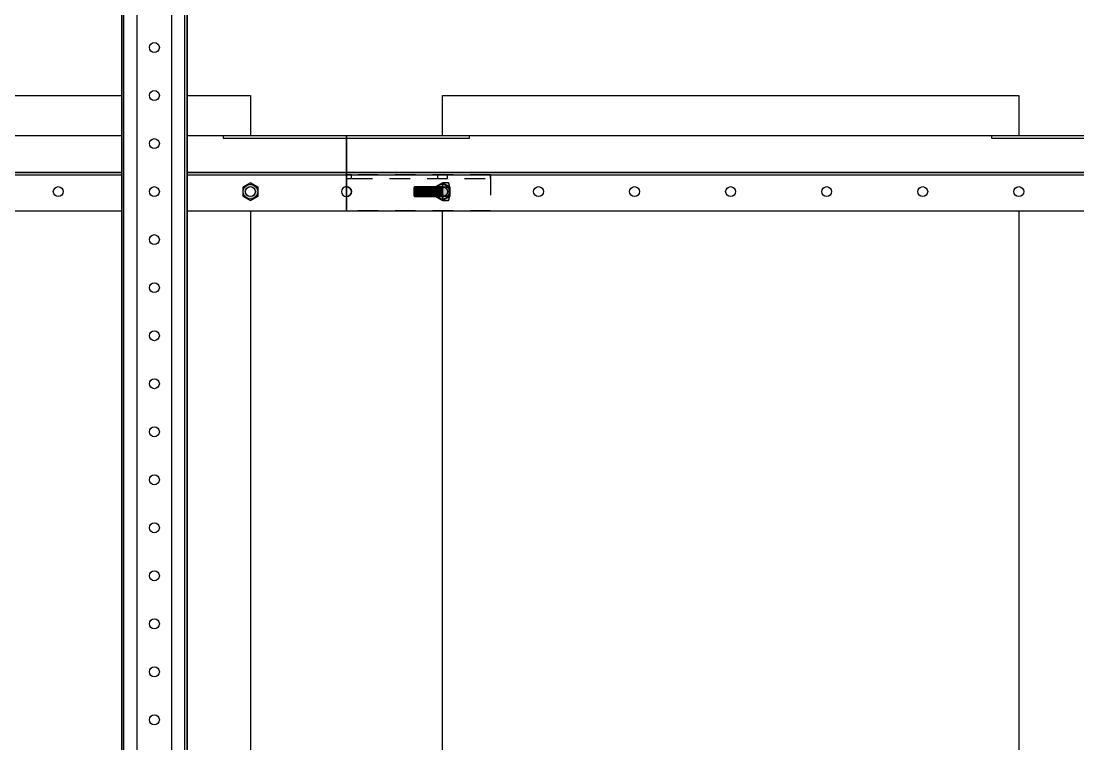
# Model space of a CAD drawing. Header units: millimetres. Extents: x -962357 to -591296, y -223672 to 59420.
# Drawn here: x -845949 to -845399, y -177079 to -176703 of the extents above; entities that cross this region are included whole.
import ezdxf

# ---------------------------------------------------------------- set-up
doc = ezdxf.new("R2010")
doc.units = ezdxf.units.MM
doc.linetypes.add('TA_HL_003.00000', pattern=[19.5, 10.65, -8.85])
for name, color, linetype in [('000 - H A T C H', 8, 'Continuous'), ('000 - WIPEOUT', 250, 'Continuous'), ('001 - ASCESSORIES', 251, 'Continuous'), ('A11_ALU.SOLID SHEET', 2, 'Continuous')]:
    doc.layers.add(name, color=color, linetype=linetype)
pattern_1 = [(110, (-0.5, 0), (-0.9396926207859084, -0.3420201433256687), []), (110, (-0.2011637617713368, 0.6408563809804113), (-0.9396926207859084, -0.3420201433256687), [1.25, -0.25, 0, -0.25])]

# ---------------------------------------------------------------- blocks, each defined once
blk = doc.blocks.new('*U4717')
at = {"color": 3}
for points in [[(-1049.999999999955, 27950), (1050.000000000045, 27950), (1050.000000000045, 27650), (-1049.999999999955, 27650)], [(-1049.999999999955, 27550), (1050.000000000045, 27550), (1050.000000000045, 27250), (-1049.999999999955, 27250)]]:
    blk.add_wipeout(points, dxfattribs=at).dxf.layer = '000 - WIPEOUT'
at = {"layer": 'A11_ALU.SOLID SHEET', "color": 0, "linetype": 'ByBlock'}
for points in [[(-1049.999999999955, 27650), (1050.000000000045, 27650), (1050.000000000045, 27950), (-1049.999999999955, 27950)], [(-1049.999999999955, 27250), (1050.000000000045, 27250), (1050.000000000045, 27550), (-1049.999999999955, 27550)]]:
    blk.add_lwpolyline(points, close=True, dxfattribs=at)
blk = doc.blocks.new('000 - ASSCESSORIES_FAMELINE_GALV.BRACKET_FITTING_Z-PROFILE_HR-02B_TOP_VIEW')
blk.add_wipeout([(-1200.000000000007, 39), (1199.9999999999932, 39), (1199.9999999999932, 0), (-1200.000000000007, 0)]).dxf.layer = '000 - WIPEOUT'
at = {"layer": '001 - ASCESSORIES', "linetype": 'ByBlock'}
blk.add_line((1199.999999999993, 20.19999999999709), (-1200.000000000007, 20.19999999999709), dxfattribs=at)
at = {"layer": '001 - ASCESSORIES'}
blk.add_line((1199.999999999993, 19), (-1200.000000000007, 19), dxfattribs=at)
at = {"layer": '001 - ASCESSORIES', "color": 0}
blk.add_lwpolyline([(-1200.000000000007, 39), (-1200.000000000007, 19), (1199.999999999993, 19), (1199.999999999993, 39)], close=True, dxfattribs=at)
at = {"layer": '001 - ASCESSORIES'}
blk.add_lwpolyline([(-1200.000000000007, 19), (-1200.000000000007, 0), (1199.999999999993, 0), (1199.999999999993, 19)], close=True, dxfattribs=at)
at = {"layer": '001 - ASCESSORIES', "color": 2}
for points in [[(-1199.999999999978, 1.19999999999709), (-1199.999999999978, 0), (-1135.881634903522, 0), (-1135.881634903522, 1.19999999999709)], [(735.8816349035333, 1.19999999999709), (735.8816349035333, 0), (864.1183650964449, 0), (864.1183650964449, 1.19999999999709)], [(1135.881634903526, 1.19999999999709), (1135.881634903526, 0), (1199.999999999993, 0), (1199.999999999993, 1.19999999999709)]]:
    blk.add_lwpolyline(points, close=True, dxfattribs=at)
at = {"layer": '001 - ASCESSORIES'}
for centre in [(-1150.000000000004, 29), (-1100.000000000004, 29), (-1050.000000000004, 29), (850, 29), (900, 29), (950, 29), (1000, 29), (1050, 29), (1100, 29), (1150, 29)]:
    blk.add_circle(centre, 2.6, dxfattribs=at)
for centre, start, end in [((-1200.000000000004, 29), 270, 90), ((1199.999999999993, 29), 90, 270)]:
    blk.add_arc(centre, 2.6, start, end, dxfattribs=at)
blk = doc.blocks.new('000 - ASSCESSORIES_FAMELINE_GALV._SPICE-FOR_HR-02B_TOP_VIEW')
at = {"layer": '001 - ASCESSORIES', "linetype": 'ByBlock'}
blk.add_lwpolyline([(-74.99999999998545, 6.799999999988358), (74.99999999999272, 6.799999999988358), (74.99999999999272, 8.799999999988358), (-74.99999999998545, 8.799999999988358)], close=True, dxfattribs=at)
at = {"layer": '001 - ASCESSORIES', "color": 0, "linetype": 'ByBlock'}
blk.add_lwpolyline([(-74.99999999998545, 8.799999999988358), (74.99999999999272, 8.799999999988358), (75, -10), (-74.99999999997817, -10)], close=True, dxfattribs=at)
at = {"layer": '001 - ASCESSORIES', "color": 1}
for points in [[(-57.59999999998399, 6.799999999988358), (-42.39999999996508, 6.799999999988358), (-42.39999999996508, 8.799999999988358), (-57.59999999998399, 8.799999999988358)], [(-2.599999999998545, 6.799999999988358), (2.599999999998545, 6.799999999988358), (2.599999999998545, 8.799999999988358), (-2.599999999998545, 8.799999999988358)], [(47.39999999999418, 6.799999999988358), (52.59999999999127, 6.799999999988358), (52.59999999999127, 8.799999999988358), (47.39999999999418, 8.799999999988358)]]:
    blk.add_lwpolyline(points, close=True, dxfattribs=at)
blk.add_lwpolyline([(-54.99999999998545, -2.599999999947613), (-44.9999999999709, -2.599999999947613, 1.000000000007276), (-45.00000000000728, 2.600000000005821), (-54.99999999998545, 2.600000000005821, 1.000000000006996)], format="xyb", close=True, dxfattribs=at)
at = {"layer": '001 - ASCESSORIES'}
for centre in [(0, 0), (49.99999999999272, 0)]:
    blk.add_circle(centre, 2.599999999998545, dxfattribs=at)
blk = doc.blocks.new('*U4659')
at = {"layer": '001 - ASCESSORIES', "color": 0, "linetype": 'ByBlock'}
blk.add_blockref('000 - ASSCESSORIES_FAMELINE_GALV._SPICE-FOR_HR-02B_TOP_VIEW', (2.182787284255028e-11, 0), dxfattribs=at)
blk = doc.blocks.new('*U4682')
at = {"color": 1}
for p, q in [((-3.464101615749838, 3.499999999999972), (3.464101614323027, 3.500000000000028)), ((-3.464101615791675, -2.930557554095999e-14), (3.464101615790951, 2.831068712794149e-14))]:
    blk.add_line(p, q, dxfattribs=at)
at = {"color": 0}
for points in [[(-2.309401079815612, 3.211491856660499, 0.2498553823841511), (-4.618802154352768, 3.211491854803311), (-4.618802152884844, 0.2885081452176589, 0.24985538238415), (-2.309401078347688, 0.2885081433604705)], [(2.309401075998648, 3.21149185511965, 0.06243159592663932), (-2.119484931312199e-09, 3.499999999571855, 0.06243159590585019), (-2.309401079815612, 3.211491855290459), (-2.309401078347688, 0.288508144618188, 0.06170111649347358), (-3.622761812760444e-13, -5.551115123125783e-16, 0.06170111645514504), (2.309401077466572, 0.2885081447470578)], [(4.618802151379822, 3.21149185663953, 0.2498553822933769), (2.309401075998648, 3.211491854782341), (2.309401077466572, 0.2885081451966892, 0.2498553822933758), (4.618802152847747, 0.288508143339501)]]:
    blk.add_lwpolyline(points, format="xyb", close=True, dxfattribs=at)
blk = doc.blocks.new('*U4688')
at = {"layer": '000 - H A T C H'}
h = blk.add_hatch(dxfattribs=at)
h.set_pattern_fill('ANSI35', color=8, scale=4, angle=65)
h.set_pattern_definition(pattern_1)
h.paths.add_polyline_path([(-5.551115123125783e-17, -2.5), (14.5, -2.500000000000007), (14.5, 2.499999999999994), (0, 2.5)])
at = {"color": 8}
blk.add_line((14.5, -2.500000000000007), (14.5, 2.499999999999994), dxfattribs=at)
at = {"color": 1}
blk.add_lwpolyline([(14.5, 2.499999999999994), (0, 2.5), (-6.123233995736766e-17, -2.5), (14.5, -2.500000000000007), (15, -2.000000000000005), (15, 1.999999999999994)], close=True, dxfattribs=at)
blk = doc.blocks.new('*U4699')
at = {"layer": '000 - H A T C H'}
h = blk.add_hatch(color=250, dxfattribs=at)
h.dxf.hatch_style = 1
edge = h.paths.add_edge_path()
edge.add_line((-0.2885081452176606, -4.618802152936677), (-3.21149185480331, -4.618802154404603))
edge.add_arc((-1.045008159786465, -3.464101615393764), 2.454991840223864, 180.0000000000005, 208.0568893142732, ccw=False)
edge.add_line((-3.50000000001033, -3.464101615393787), (-3.500000000005193, -0.00781203409589537))
edge.add_arc((5.855934801752148, -0.003906537089581134), 9.35593561690337, 179.9760826470406, 180.0239172767988, ccw=False)
edge.add_line((-3.500000000000001, -1.027646859343591e-06), (-3.5, 1.023395762637316e-06))
edge.add_arc((5.855934800427048, 0.003906532762726513), 9.355935615578238, 179.9760826475011, 180.0239173524989, ccw=False)
edge.add_line((-3.499999999999999, 0.007812042129691533), (-3.499999999989983, 3.464101615479826))
edge.add_arc((-1.045008158081795, 3.464101615479848), 2.45499184190819, 151.9431107876706, 180.0000000000005, ccw=False)
edge.add_line((-3.211491856639528, 4.61880215142818), (-0.2885081433395005, 4.618802152896103))
edge.add_arc((-2.454991841897239, 3.464101616947774), 2.454991841908191, 360.00000000000045, 388.05688921232934, ccw=False)
edge.add_line((1.09523402083701e-11, 3.464101616947794), (-1.064236593989457e-11, -3.464101613925823))
edge.add_arc((-2.45499184023451, -3.464101613925843), 2.454991840223869, 331.943110685727, 360.00000000000045, ccw=False)
blk.add_blockref('*U4688', (-1.064319204294226e-28, -1.738165167353145e-12))
at = {"layer": '001 - ASCESSORIES', "rotation": 90}
blk.add_blockref('*U4682', (-1.064319204294226e-28, -1.738165167353145e-12), dxfattribs=at)
blk = doc.blocks.new('*U4663')
at = {"layer": '001 - ASCESSORIES', "color": 0}
blk.add_lwpolyline([(4.618802136193379, -0.000400036001729632), (2.309747509436618, 3.999799966996433), (-2.309054626756765, 4.000200002998165), (-4.618802136193381, 0.0004000360017263353), (-2.309747509436611, -3.999799966996438), (2.309054626756771, -4.00020000299816)], close=True, dxfattribs=at)
at = {"layer": '001 - ASCESSORIES', "color": 8}
blk.add_circle((0, 2.882294542906766e-17), 3.845456877658301, dxfattribs=at)
at = {"layer": '001 - ASCESSORIES', "color": 0}
blk.add_circle((0, -7.719519468096792e-17), 2.6, dxfattribs=at)
blk = doc.blocks.new('*U4664')
at = {"layer": '000 - H A T C H'}
h = blk.add_hatch(color=250, dxfattribs=at)
h.dxf.hatch_style = 1
h.paths.add_polyline_path([(3.999799966996433, -2.30974750943662), (4.000200002998166, 2.309054626756763), (0.0004000360017268492, 4.61880213619338), (-3.999799966996436, 2.309747509436609), (-4.000200002998158, -2.309054626756772), (-0.0004000360017299578, -4.618802136193381)])
h.paths.add_polyline_path([(-4.77612251667468e-16, -2.600000000000001, -1), (4.776122516674673e-16, 2.599999999999998, -1)], flags=16)
at = {"layer": '001 - ASCESSORIES', "color": 0, "rotation": 270}
blk.add_blockref('*U4663', (0, 0), dxfattribs=at)
blk = doc.blocks.new('*U4947')
blk.add_blockref('*U4699', (27649.99999999947, -9.999999999999831))
at = {"layer": '001 - ASCESSORIES', "color": 0, "linetype": 'ByBlock'}
blk.add_blockref('000 - ASSCESSORIES_FAMELINE_GALV.BRACKET_FITTING_Z-PROFILE_HR-02B_TOP_VIEW', (26399.99999999946, -39), dxfattribs=at)
blk.add_blockref('*U4699', (27549.99999999947, -9.99999999999982))
at = {"layer": '001 - ASCESSORIES', "linetype": 'TA_HL_003.00000', "rotation": 180}
for p in [(27599.9999999995, -10), (27599.99999999943, -9.999999999999998)]:
    blk.add_blockref('*U4659', p, dxfattribs=at)
at = {"layer": '001 - ASCESSORIES'}
blk.add_blockref('*U4664', (27549.99999999947, -10.00000000017364), dxfattribs=at)
at = {"layer": '001 - ASCESSORIES', "color": 0, "linetype": 'ByBlock'}
blk.add_blockref('000 - ASSCESSORIES_FAMELINE_GALV.BRACKET_FITTING_Z-PROFILE_HR-02B_TOP_VIEW', (28799.99999999944, -39), dxfattribs=at)
at = {"layer": '001 - ASCESSORIES'}
blk.add_blockref('*U4664', (27649.99999999947, -10.00000000017365), dxfattribs=at)
blk = doc.blocks.new('*U4945')
at = {"color": 6}
blk.add_wipeout([(1425.0000000000007, -17), (-1425, -16.99999999999909), (-1425, 17.00000000000182), (1425.0000000000007, 17.00000000000182)], dxfattribs=at).dxf.layer = '000 - WIPEOUT'
at = {"layer": '001 - ASCESSORIES', "color": 0, "linetype": 'ByBlock'}
for p, q in [((1425, 15.80000000000291), (-1425, 15.80000000000308)), ((1425, -15.80000000000291), (-1425, -15.80000000000274))]:
    blk.add_line(p, q, dxfattribs=at)
at = {"layer": '001 - ASCESSORIES', "color": 1}
blk.add_lwpolyline([(1425, 17), (1425, -17), (-1425, -16.99999999999983), (-1425, 17.00000000000017)], close=True, dxfattribs=at)
at = {"layer": '001 - ASCESSORIES', "color": 0, "linetype": 'ByBlock'}
for points in [[(-1425, 17.00000000000017), (-1425, 9.000000000000172), (1425, 9), (1425, 17)], [(-1425, -8.999999999999828), (-1425, -16.99999999999983), (1425, -17), (1425, -9)]]:
    blk.add_lwpolyline(points, close=True, dxfattribs=at)
at = {"layer": '001 - ASCESSORIES', "color": 1, "linetype": 'Continuous'}
for centre in [(-1074.999999999983, 0), (-1049.999999999982, 0), (-1024.99999999998, 0), (-999.9999999999789, 0), (-974.9999999999776, 0), (-949.9999999999764, 0), (-924.999999999975, 0), (-899.9999999999736, 0), (-874.9999999999724, 0), (-849.9999999999711, 0), (-824.9999999999699, 0), (-799.9999999999685, 0), (-774.9999999999671, 0), (-749.9999999999659, 0), (-724.9999999999646, 0)]:
    blk.add_circle(centre, 2.6, dxfattribs=at)
blk = doc.blocks.new('*U4956')
at = {"layer": 'A11_ALU.SOLID SHEET', "color": 0, "linetype": 'ByBlock', "xscale": -1, "rotation": 90}
blk.add_blockref('*U4717', (-73500.00000000023, -2017.00000003139), dxfattribs=at)
at = {"layer": '001 - ASCESSORIES', "linetype": 'ByBlock', "rotation": 180}
blk.add_blockref('*U4947', (-73500.00000000023, -1027.000000031956), dxfattribs=at)
at = {"layer": '001 - ASCESSORIES', "linetype": 'ByBlock', "rotation": 270}
blk.add_blockref('*U4945', (-101200.0000000002, -2016.999999968626), dxfattribs=at)
blk = doc.blocks.new('*U695')
at = {"color": 3}
for points in [[(-1049.999999999955, 27950), (1050.000000000045, 27950), (1050.000000000045, 27650), (-1049.999999999955, 27650)], [(-1049.999999999955, 27550), (1050.000000000045, 27550), (1050.000000000045, 27250), (-1049.999999999955, 27250)]]:
    blk.add_wipeout(points, dxfattribs=at).dxf.layer = '000 - WIPEOUT'
at = {"layer": 'A11_ALU.SOLID SHEET', "color": 0, "linetype": 'ByBlock'}
for points in [[(-1049.999999999955, 27650), (1050.000000000045, 27650), (1050.000000000045, 27950), (-1049.999999999955, 27950)], [(-1049.999999999955, 27250), (1050.000000000045, 27250), (1050.000000000045, 27550), (-1049.999999999955, 27550)]]:
    blk.add_lwpolyline(points, close=True, dxfattribs=at)
blk = doc.blocks.new('*U670')
at = {"layer": '001 - ASCESSORIES', "color": 0, "linetype": 'ByBlock'}
blk.add_blockref('000 - ASSCESSORIES_FAMELINE_GALV._SPICE-FOR_HR-02B_TOP_VIEW', (2.182787284255028e-11, 0), dxfattribs=at)
blk = doc.blocks.new('*U351')
at = {"color": 1}
for p, q in [((-3.464101615749838, 3.499999999999972), (3.464101614323027, 3.500000000000028)), ((-3.464101615791675, -2.930557554095999e-14), (3.464101615790951, 2.831068712794149e-14))]:
    blk.add_line(p, q, dxfattribs=at)
at = {"color": 0}
for points in [[(-2.309401079815612, 3.211491856660499, 0.2498553823841511), (-4.618802154352768, 3.211491854803311), (-4.618802152884844, 0.2885081452176589, 0.24985538238415), (-2.309401078347688, 0.2885081433604705)], [(2.309401075998648, 3.21149185511965, 0.06243159592663932), (-2.119484931312199e-09, 3.499999999571855, 0.06243159590585019), (-2.309401079815612, 3.211491855290459), (-2.309401078347688, 0.288508144618188, 0.06170111649347358), (-3.622761812760444e-13, -5.551115123125783e-16, 0.06170111645514504), (2.309401077466572, 0.2885081447470578)], [(4.618802151379822, 3.21149185663953, 0.2498553822933769), (2.309401075998648, 3.211491854782341), (2.309401077466572, 0.2885081451966892, 0.2498553822933758), (4.618802152847747, 0.288508143339501)]]:
    blk.add_lwpolyline(points, format="xyb", close=True, dxfattribs=at)
blk = doc.blocks.new('*U357')
at = {"layer": '000 - H A T C H'}
h = blk.add_hatch(dxfattribs=at)
h.set_pattern_fill('ANSI35', color=8, scale=4, angle=65)
h.set_pattern_definition(pattern_1)
h.paths.add_polyline_path([(-5.551115123125783e-17, -2.5), (14.5, -2.500000000000007), (14.5, 2.499999999999994), (0, 2.5)])
at = {"color": 8}
blk.add_line((14.5, -2.500000000000007), (14.5, 2.499999999999994), dxfattribs=at)
at = {"color": 1}
blk.add_lwpolyline([(14.5, 2.499999999999994), (0, 2.5), (-6.123233995736766e-17, -2.5), (14.5, -2.500000000000007), (15, -2.000000000000005), (15, 1.999999999999994)], close=True, dxfattribs=at)
blk = doc.blocks.new('*U666')
at = {"layer": '000 - H A T C H'}
h = blk.add_hatch(color=250, dxfattribs=at)
h.dxf.hatch_style = 1
edge = h.paths.add_edge_path()
edge.add_line((-0.2885081452176606, -4.618802152936677), (-3.21149185480331, -4.618802154404603))
edge.add_arc((-1.045008159786465, -3.464101615393764), 2.454991840223864, 180.0000000000005, 208.0568893142732, ccw=False)
edge.add_line((-3.50000000001033, -3.464101615393787), (-3.500000000005193, -0.00781203409589537))
edge.add_arc((5.855934801752148, -0.003906537089581134), 9.35593561690337, 179.9760826470406, 180.0239172767988, ccw=False)
edge.add_line((-3.500000000000001, -1.027646859343591e-06), (-3.5, 1.023395762637316e-06))
edge.add_arc((5.855934800427048, 0.003906532762726513), 9.355935615578238, 179.9760826475011, 180.0239173524989, ccw=False)
edge.add_line((-3.499999999999999, 0.007812042129691533), (-3.499999999989983, 3.464101615479826))
edge.add_arc((-1.045008158081795, 3.464101615479848), 2.45499184190819, 151.9431107876706, 180.0000000000005, ccw=False)
edge.add_line((-3.211491856639528, 4.61880215142818), (-0.2885081433395005, 4.618802152896103))
edge.add_arc((-2.454991841897239, 3.464101616947774), 2.454991841908191, 360.00000000000045, 388.05688921232934, ccw=False)
edge.add_line((1.09523402083701e-11, 3.464101616947794), (-1.064236593989457e-11, -3.464101613925823))
edge.add_arc((-2.45499184023451, -3.464101613925843), 2.454991840223869, 331.943110685727, 360.00000000000045, ccw=False)
blk.add_blockref('*U357', (-1.064319204294226e-28, -1.738165167353145e-12))
at = {"layer": '001 - ASCESSORIES', "rotation": 90}
blk.add_blockref('*U351', (-1.064319204294226e-28, -1.738165167353145e-12), dxfattribs=at)
blk = doc.blocks.new('*U350')
at = {"layer": '001 - ASCESSORIES', "color": 0}
blk.add_lwpolyline([(4.618802136193379, -0.000400036001729632), (2.309747509436618, 3.999799966996433), (-2.309054626756765, 4.000200002998165), (-4.618802136193381, 0.0004000360017263353), (-2.309747509436611, -3.999799966996438), (2.309054626756771, -4.00020000299816)], close=True, dxfattribs=at)
at = {"layer": '001 - ASCESSORIES', "color": 8}
blk.add_circle((0, 2.882294542906766e-17), 3.845456877658301, dxfattribs=at)
at = {"layer": '001 - ASCESSORIES', "color": 0}
blk.add_circle((0, -7.719519468096792e-17), 2.6, dxfattribs=at)
blk = doc.blocks.new('*U671')
at = {"layer": '000 - H A T C H'}
h = blk.add_hatch(color=250, dxfattribs=at)
h.dxf.hatch_style = 1
h.paths.add_polyline_path([(3.999799966996433, -2.30974750943662), (4.000200002998166, 2.309054626756763), (0.0004000360017268492, 4.61880213619338), (-3.999799966996436, 2.309747509436609), (-4.000200002998158, -2.309054626756772), (-0.0004000360017299578, -4.618802136193381)])
h.paths.add_polyline_path([(-4.77612251667468e-16, -2.600000000000001, -1), (4.776122516674673e-16, 2.599999999999998, -1)], flags=16)
at = {"layer": '001 - ASCESSORIES', "color": 0, "rotation": 270}
blk.add_blockref('*U350', (0, 0), dxfattribs=at)
blk = doc.blocks.new('*U656')
blk.add_blockref('*U666', (27649.99999999947, -9.999999999999831))
at = {"layer": '001 - ASCESSORIES', "color": 0, "linetype": 'ByBlock'}
blk.add_blockref('000 - ASSCESSORIES_FAMELINE_GALV.BRACKET_FITTING_Z-PROFILE_HR-02B_TOP_VIEW', (26399.99999999946, -39), dxfattribs=at)
blk.add_blockref('*U666', (27549.99999999947, -9.99999999999982))
at = {"layer": '001 - ASCESSORIES', "linetype": 'TA_HL_003.00000', "rotation": 180}
for p in [(27599.9999999995, -10), (27599.99999999943, -9.999999999999998)]:
    blk.add_blockref('*U670', p, dxfattribs=at)
at = {"layer": '001 - ASCESSORIES'}
blk.add_blockref('*U671', (27549.99999999947, -10.00000000017364), dxfattribs=at)
at = {"layer": '001 - ASCESSORIES', "color": 0, "linetype": 'ByBlock'}
blk.add_blockref('000 - ASSCESSORIES_FAMELINE_GALV.BRACKET_FITTING_Z-PROFILE_HR-02B_TOP_VIEW', (28799.99999999944, -39), dxfattribs=at)
at = {"layer": '001 - ASCESSORIES'}
blk.add_blockref('*U671', (27649.99999999947, -10.00000000017365), dxfattribs=at)
blk = doc.blocks.new('*U558')
at = {"color": 6}
blk.add_wipeout([(1425.0000000000007, -17), (-1425, -16.99999999999909), (-1425, 17.00000000000182), (1425.0000000000007, 17.00000000000182)], dxfattribs=at).dxf.layer = '000 - WIPEOUT'
at = {"layer": '001 - ASCESSORIES', "color": 0, "linetype": 'ByBlock'}
for p, q in [((1425, 15.80000000000291), (-1425, 15.80000000000308)), ((1425, -15.80000000000291), (-1425, -15.80000000000274))]:
    blk.add_line(p, q, dxfattribs=at)
at = {"layer": '001 - ASCESSORIES', "color": 1}
blk.add_lwpolyline([(1425, 17), (1425, -17), (-1425, -16.99999999999983), (-1425, 17.00000000000017)], close=True, dxfattribs=at)
at = {"layer": '001 - ASCESSORIES', "color": 0, "linetype": 'ByBlock'}
for points in [[(-1425, 17.00000000000017), (-1425, 9.000000000000172), (1425, 9), (1425, 17)], [(-1425, -8.999999999999828), (-1425, -16.99999999999983), (1425, -17), (1425, -9)]]:
    blk.add_lwpolyline(points, close=True, dxfattribs=at)
at = {"layer": '001 - ASCESSORIES', "color": 1, "linetype": 'Continuous'}
for centre in [(-1074.999999999983, 0), (-1049.999999999982, 0), (-1024.99999999998, 0), (-999.9999999999789, 0), (-974.9999999999776, 0), (-949.9999999999764, 0), (-924.999999999975, 0), (-899.9999999999736, 0), (-874.9999999999724, 0), (-849.9999999999711, 0), (-824.9999999999699, 0), (-799.9999999999685, 0), (-774.9999999999671, 0), (-749.9999999999659, 0), (-724.9999999999646, 0)]:
    blk.add_circle(centre, 2.6, dxfattribs=at)

msp = doc.modelspace()

# ---------------------------------------------------------------- block references
msp.add_blockref('*U4956', (-744680, -175774.3926748314))

# ---------------------------------------------------------------- next in the draw order: block references
at = {"layer": 'A11_ALU.SOLID SHEET', "color": 0, "linetype": 'ByBlock', "xscale": -1, "rotation": 90}
msp.add_blockref('*U695', (-818180.0000000002, -177791.3926748628), dxfattribs=at)

# ---------------------------------------------------------------- next in the draw order: block references
at = {"layer": '001 - ASCESSORIES', "linetype": 'ByBlock', "rotation": 180}
msp.add_blockref('*U656', (-818180.0000000002, -176801.3926748633), dxfattribs=at)

# ---------------------------------------------------------------- next in the draw order: block references
at = {"layer": '001 - ASCESSORIES', "linetype": 'ByBlock', "rotation": 270}
msp.add_blockref('*U558', (-845880.0000000002, -177791.3926748), dxfattribs=at)

doc.saveas('drawing.dxf')
